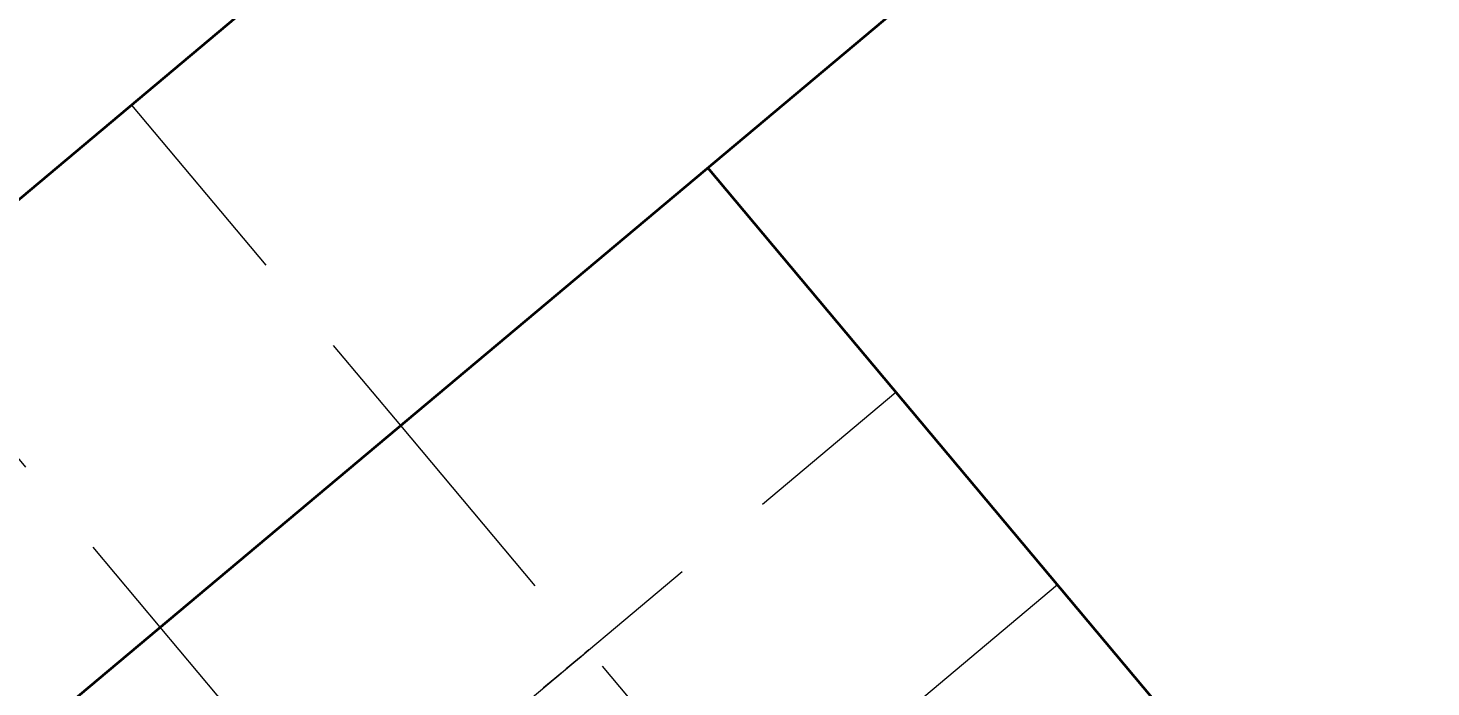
# Model space of a CAD drawing. Header units: millimetres. Extents: x 2054 to 12135, y -1469 to 564.
# Drawn here: x 9776.14 to 9796.25, y 17.75 to 27.2 of the extents above; entities that cross this region are included whole.
import ezdxf

# ---------------------------------------------------------------- set-up
doc = ezdxf.new("R2010")
doc.units = ezdxf.units.MM
doc.linetypes.add('HIDDEN_ISO', pattern=[4.5, 3, -1.5])
for name, color, linetype, lineweight in [('2D-HIDDEN', 8, 'HIDDEN_ISO', 18), ('2D-VISIBLE', 7, 'Continuous', 35), ('DIMENSIONS', 4, 'Continuous', 18)]:
    doc.layers.add(name, color=color, linetype=linetype, lineweight=lineweight)
doc.styles.add('ISO', font='isocpeur.ttf')
doc.styles.add('OpenSansCondensed-Light', font='OpenSansCondensed-Light.ttf')
doc.dimstyles.new('EZ_CURVED', dxfattribs={"dimtxt": 0.25, "dimasz": 0.25, "dimexe": 0.375, "dimexo": 0.125, "dimgap": 0.1, "dimtad": 1, "dimlfac": 100, "dimzin": 12, "dimdsep": 46, "dimtxsty": 'OpenSansCondensed-Light', "dimcen": 2.5, "dimazin": 2, "dimtfac": 0.5, "dimtmove": 2, "dimatfit": 3, "dimarcsym": 2})

msp = doc.modelspace()

# ---------------------------------------------------------------- linework, layer by layer
at = {"layer": '2D-HIDDEN'}
for p, q in [((9752.917, 5.366), (9967.41, 185.347)), ((9756.774, 0.77), (9971.267, 180.751)), ((9777.622, 26.096), (9781.479, 21.5)), ((9777.622, 26.096), (9781.479, 21.5)), ((9777.622, 26.096), (9781.479, 21.5)), ((9777.622, 26.096), (9781.479, 21.5)), ((9773.627, 14.912), (9785.884, 25.196)), ((9773.627, 14.912), (9785.884, 25.196)), ((9773.627, 14.912), (9785.884, 25.196)), ((9773.627, 14.912), (9785.884, 25.196)), ((9800.475, 7.807), (9785.884, 25.196)), ((9800.475, 7.807), (9785.884, 25.196)), ((9800.475, 7.807), (9785.884, 25.196)), ((9774.175, 23.204), (9778.032, 18.608)), ((9774.175, 23.204), (9778.032, 18.608)), ((9774.175, 23.204), (9778.032, 18.608)), ((9774.175, 23.204), (9778.032, 18.608)), ((9776.327, 11.694), (9788.584, 21.979)), ((9776.327, 11.694), (9788.584, 21.979)), ((9776.327, 11.694), (9788.584, 21.979)), ((9776.327, 11.694), (9788.584, 21.979)), ((9776.327, 11.694), (9788.584, 21.979)), ((9776.327, 11.694), (9788.584, 21.979)), ((9776.327, 11.694), (9788.584, 21.979)), ((9776.327, 11.694), (9788.584, 21.979)), ((9788.584, 21.979), (9790.898, 19.221)), ((9788.584, 21.979), (9790.898, 19.221)), ((9788.584, 21.979), (9790.898, 19.221)), ((9788.584, 21.979), (9790.898, 19.221)), ((9788.584, 21.979), (9790.898, 19.221)), ((9788.584, 21.979), (9790.898, 19.221)), ((9788.584, 21.979), (9790.898, 19.221)), ((9788.584, 21.979), (9790.898, 19.221)), ((9781.479, 21.5), (9791.057, 10.086)), ((9781.479, 21.5), (9791.057, 10.086)), ((9781.479, 21.5), (9784.179, 18.283)), ((9781.479, 21.5), (9784.179, 18.283)), ((9781.479, 21.5), (9784.179, 18.283)), ((9781.479, 21.5), (9784.179, 18.283)), ((9781.479, 21.5), (9791.057, 10.086)), ((9781.479, 21.5), (9791.057, 10.086)), ((9778.641, 8.936), (9790.898, 19.221)), ((9778.641, 8.936), (9790.898, 19.221)), ((9778.641, 8.936), (9790.898, 19.221)), ((9778.641, 8.936), (9790.898, 19.221)), ((9778.641, 8.936), (9790.898, 19.221)), ((9778.641, 8.936), (9790.898, 19.221)), ((9778.641, 8.936), (9790.898, 19.221)), ((9778.641, 8.936), (9790.898, 19.221)), ((9778.032, 18.608), (9787.609, 7.193)), ((9778.032, 18.608), (9787.609, 7.193)), ((9778.032, 18.608), (9780.732, 15.39)), ((9778.032, 18.608), (9780.732, 15.39)), ((9778.032, 18.608), (9780.732, 15.39)), ((9778.032, 18.608), (9780.732, 15.39)), ((9778.032, 18.608), (9787.609, 7.193)), ((9778.032, 18.608), (9787.609, 7.193))]:
    msp.add_line(p, q, dxfattribs=at)
for points in [[(9776.114, 24.831), (9776.222, 24.921), (9776.33, 25.012), (9776.437, 25.102), (9776.545, 25.192), (9776.653, 25.283), (9776.761, 25.373), (9776.868, 25.464), (9776.976, 25.554), (9777.084, 25.644), (9777.191, 25.735), (9777.299, 25.825), (9777.407, 25.916), (9777.515, 26.006), (9777.622, 26.096)], [(9777.622, 26.096), (9777.568, 26.051), (9777.515, 26.006), (9777.461, 25.961), (9777.407, 25.916), (9777.353, 25.87), (9777.299, 25.825), (9777.245, 25.78), (9777.191, 25.735), (9777.138, 25.69), (9777.084, 25.644), (9777.03, 25.599), (9776.976, 25.554), (9776.922, 25.509), (9776.868, 25.464), (9776.814, 25.418), (9776.761, 25.373), (9776.707, 25.328), (9776.653, 25.283), (9776.599, 25.238), (9776.545, 25.192), (9776.491, 25.147), (9776.437, 25.102), (9776.384, 25.057), (9776.33, 25.012), (9776.276, 24.966), (9776.222, 24.921), (9776.168, 24.876), (9776.114, 24.831)], [(9776.114, 24.831), (9776.222, 24.921), (9776.33, 25.012), (9776.437, 25.102), (9776.545, 25.192), (9776.653, 25.283), (9776.761, 25.373), (9776.868, 25.464), (9776.976, 25.554), (9777.084, 25.644), (9777.191, 25.735), (9777.299, 25.825), (9777.407, 25.916), (9777.515, 26.006), (9777.622, 26.096)], [(9777.622, 26.096), (9777.568, 26.051), (9777.515, 26.006), (9777.461, 25.961), (9777.407, 25.916), (9777.353, 25.87), (9777.299, 25.825), (9777.245, 25.78), (9777.191, 25.735), (9777.138, 25.69), (9777.084, 25.644), (9777.03, 25.599), (9776.976, 25.554), (9776.922, 25.509), (9776.868, 25.464), (9776.814, 25.418), (9776.761, 25.373), (9776.707, 25.328), (9776.653, 25.283), (9776.599, 25.238), (9776.545, 25.192), (9776.491, 25.147), (9776.437, 25.102), (9776.384, 25.057), (9776.33, 25.012), (9776.276, 24.966), (9776.222, 24.921), (9776.168, 24.876), (9776.114, 24.831)], [(9776.114, 24.831), (9776.222, 24.921), (9776.33, 25.012), (9776.437, 25.102), (9776.545, 25.192), (9776.653, 25.283), (9776.761, 25.373), (9776.868, 25.464), (9776.976, 25.554), (9777.084, 25.644), (9777.191, 25.735), (9777.299, 25.825), (9777.407, 25.916), (9777.515, 26.006), (9777.622, 26.096)], [(9777.622, 26.096), (9777.568, 26.051), (9777.515, 26.006), (9777.461, 25.961), (9777.407, 25.916), (9777.353, 25.87), (9777.299, 25.825), (9777.245, 25.78), (9777.191, 25.735), (9777.138, 25.69), (9777.084, 25.644), (9777.03, 25.599), (9776.976, 25.554), (9776.922, 25.509), (9776.868, 25.464), (9776.814, 25.418), (9776.761, 25.373), (9776.707, 25.328), (9776.653, 25.283), (9776.599, 25.238), (9776.545, 25.192), (9776.491, 25.147), (9776.437, 25.102), (9776.384, 25.057), (9776.33, 25.012), (9776.276, 24.966), (9776.222, 24.921), (9776.168, 24.876), (9776.114, 24.831)], [(9776.114, 24.831), (9776.222, 24.921), (9776.33, 25.012), (9776.437, 25.102), (9776.545, 25.192), (9776.653, 25.283), (9776.761, 25.373), (9776.868, 25.464), (9776.976, 25.554), (9777.084, 25.644), (9777.191, 25.735), (9777.299, 25.825), (9777.407, 25.916), (9777.515, 26.006), (9777.622, 26.096)], [(9777.622, 26.096), (9777.568, 26.051), (9777.515, 26.006), (9777.461, 25.961), (9777.407, 25.916), (9777.353, 25.87), (9777.299, 25.825), (9777.245, 25.78), (9777.191, 25.735), (9777.138, 25.69), (9777.084, 25.644), (9777.03, 25.599), (9776.976, 25.554), (9776.922, 25.509), (9776.868, 25.464), (9776.814, 25.418), (9776.761, 25.373), (9776.707, 25.328), (9776.653, 25.283), (9776.599, 25.238), (9776.545, 25.192), (9776.491, 25.147), (9776.437, 25.102), (9776.384, 25.057), (9776.33, 25.012), (9776.276, 24.966), (9776.222, 24.921), (9776.168, 24.876), (9776.114, 24.831)], [(9778.032, 18.608), (9778.14, 18.698), (9778.247, 18.788), (9778.355, 18.879), (9778.463, 18.969), (9778.571, 19.06), (9778.678, 19.15), (9778.786, 19.24), (9778.894, 19.331), (9779.001, 19.421), (9779.109, 19.511), (9779.217, 19.602), (9779.325, 19.692), (9779.432, 19.783), (9779.54, 19.873), (9779.648, 19.963), (9779.755, 20.054), (9779.863, 20.144), (9779.971, 20.235), (9780.079, 20.325), (9780.186, 20.415), (9780.294, 20.506), (9780.402, 20.596), (9780.51, 20.687), (9780.617, 20.777), (9780.725, 20.867), (9780.833, 20.958), (9780.94, 21.048), (9781.048, 21.139), (9781.156, 21.229), (9781.264, 21.319), (9781.371, 21.41), (9781.479, 21.5)], [(9778.032, 18.608), (9778.14, 18.698), (9778.247, 18.788), (9778.355, 18.879), (9778.463, 18.969), (9778.571, 19.06), (9778.678, 19.15), (9778.786, 19.24), (9778.894, 19.331), (9779.001, 19.421), (9779.109, 19.511), (9779.217, 19.602), (9779.325, 19.692), (9779.432, 19.783), (9779.54, 19.873), (9779.648, 19.963), (9779.755, 20.054), (9779.863, 20.144), (9779.971, 20.235), (9780.079, 20.325), (9780.186, 20.415), (9780.294, 20.506), (9780.402, 20.596), (9780.51, 20.687), (9780.617, 20.777), (9780.725, 20.867), (9780.833, 20.958), (9780.94, 21.048), (9781.048, 21.139), (9781.156, 21.229), (9781.264, 21.319), (9781.371, 21.41), (9781.479, 21.5)], [(9778.032, 18.608), (9778.14, 18.698), (9778.247, 18.788), (9778.355, 18.879), (9778.463, 18.969), (9778.571, 19.06), (9778.678, 19.15), (9778.786, 19.24), (9778.894, 19.331), (9779.001, 19.421), (9779.109, 19.511), (9779.217, 19.602), (9779.325, 19.692), (9779.432, 19.783), (9779.54, 19.873), (9779.648, 19.963), (9779.755, 20.054), (9779.863, 20.144), (9779.971, 20.235), (9780.079, 20.325), (9780.186, 20.415), (9780.294, 20.506), (9780.402, 20.596), (9780.51, 20.687), (9780.617, 20.777), (9780.725, 20.867), (9780.833, 20.958), (9780.94, 21.048), (9781.048, 21.139), (9781.156, 21.229), (9781.264, 21.319), (9781.371, 21.41), (9781.479, 21.5)], [(9778.032, 18.608), (9778.14, 18.698), (9778.247, 18.788), (9778.355, 18.879), (9778.463, 18.969), (9778.571, 19.06), (9778.678, 19.15), (9778.786, 19.24), (9778.894, 19.331), (9779.001, 19.421), (9779.109, 19.511), (9779.217, 19.602), (9779.325, 19.692), (9779.432, 19.783), (9779.54, 19.873), (9779.648, 19.963), (9779.755, 20.054), (9779.863, 20.144), (9779.971, 20.235), (9780.079, 20.325), (9780.186, 20.415), (9780.294, 20.506), (9780.402, 20.596), (9780.51, 20.687), (9780.617, 20.777), (9780.725, 20.867), (9780.833, 20.958), (9780.94, 21.048), (9781.048, 21.139), (9781.156, 21.229), (9781.264, 21.319), (9781.371, 21.41), (9781.479, 21.5)], [(9778.032, 18.608), (9778.14, 18.698), (9778.247, 18.788), (9778.355, 18.879), (9778.463, 18.969), (9778.571, 19.06), (9778.678, 19.15), (9778.786, 19.24), (9778.894, 19.331), (9779.001, 19.421), (9779.109, 19.511), (9779.217, 19.602), (9779.325, 19.692), (9779.432, 19.783), (9779.54, 19.873), (9779.648, 19.963), (9779.755, 20.054), (9779.863, 20.144), (9779.971, 20.235), (9780.079, 20.325), (9780.186, 20.415), (9780.294, 20.506), (9780.402, 20.596), (9780.51, 20.687), (9780.617, 20.777), (9780.725, 20.867), (9780.833, 20.958), (9780.94, 21.048), (9781.048, 21.139), (9781.156, 21.229), (9781.264, 21.319), (9781.371, 21.41), (9781.479, 21.5)], [(9778.032, 18.608), (9778.14, 18.698), (9778.247, 18.788), (9778.355, 18.879), (9778.463, 18.969), (9778.571, 19.06), (9778.678, 19.15), (9778.786, 19.24), (9778.894, 19.331), (9779.001, 19.421), (9779.109, 19.511), (9779.217, 19.602), (9779.325, 19.692), (9779.432, 19.783), (9779.54, 19.873), (9779.648, 19.963), (9779.755, 20.054), (9779.863, 20.144), (9779.971, 20.235), (9780.079, 20.325), (9780.186, 20.415), (9780.294, 20.506), (9780.402, 20.596), (9780.51, 20.687), (9780.617, 20.777), (9780.725, 20.867), (9780.833, 20.958), (9780.94, 21.048), (9781.048, 21.139), (9781.156, 21.229), (9781.264, 21.319), (9781.371, 21.41), (9781.479, 21.5)], [(9778.032, 18.608), (9778.14, 18.698), (9778.247, 18.788), (9778.355, 18.879), (9778.463, 18.969), (9778.571, 19.06), (9778.678, 19.15), (9778.786, 19.24), (9778.894, 19.331), (9779.001, 19.421), (9779.109, 19.511), (9779.217, 19.602), (9779.325, 19.692), (9779.432, 19.783), (9779.54, 19.873), (9779.648, 19.963), (9779.755, 20.054), (9779.863, 20.144), (9779.971, 20.235), (9780.079, 20.325), (9780.186, 20.415), (9780.294, 20.506), (9780.402, 20.596), (9780.51, 20.687), (9780.617, 20.777), (9780.725, 20.867), (9780.833, 20.958), (9780.94, 21.048), (9781.048, 21.139), (9781.156, 21.229), (9781.264, 21.319), (9781.371, 21.41), (9781.479, 21.5)], [(9778.032, 18.608), (9778.14, 18.698), (9778.247, 18.788), (9778.355, 18.879), (9778.463, 18.969), (9778.571, 19.06), (9778.678, 19.15), (9778.786, 19.24), (9778.894, 19.331), (9779.001, 19.421), (9779.109, 19.511), (9779.217, 19.602), (9779.325, 19.692), (9779.432, 19.783), (9779.54, 19.873), (9779.648, 19.963), (9779.755, 20.054), (9779.863, 20.144), (9779.971, 20.235), (9780.079, 20.325), (9780.186, 20.415), (9780.294, 20.506), (9780.402, 20.596), (9780.51, 20.687), (9780.617, 20.777), (9780.725, 20.867), (9780.833, 20.958), (9780.94, 21.048), (9781.048, 21.139), (9781.156, 21.229), (9781.264, 21.319), (9781.371, 21.41), (9781.479, 21.5)], [(9778.032, 18.608), (9778.14, 18.698), (9778.247, 18.788), (9778.355, 18.879), (9778.463, 18.969), (9778.571, 19.06), (9778.678, 19.15), (9778.786, 19.24), (9778.894, 19.331), (9779.001, 19.421), (9779.109, 19.511), (9779.217, 19.602), (9779.325, 19.692), (9779.432, 19.783), (9779.54, 19.873), (9779.648, 19.963), (9779.755, 20.054), (9779.863, 20.144), (9779.971, 20.235), (9780.079, 20.325), (9780.186, 20.415), (9780.294, 20.506), (9780.402, 20.596), (9780.51, 20.687), (9780.617, 20.777), (9780.725, 20.867), (9780.833, 20.958), (9780.94, 21.048), (9781.048, 21.139), (9781.156, 21.229), (9781.264, 21.319), (9781.371, 21.41), (9781.479, 21.5)], [(9778.032, 18.608), (9778.14, 18.698), (9778.247, 18.788), (9778.355, 18.879), (9778.463, 18.969), (9778.571, 19.06), (9778.678, 19.15), (9778.786, 19.24), (9778.894, 19.331), (9779.001, 19.421), (9779.109, 19.511), (9779.217, 19.602), (9779.325, 19.692), (9779.432, 19.783), (9779.54, 19.873), (9779.648, 19.963), (9779.755, 20.054), (9779.863, 20.144), (9779.971, 20.235), (9780.079, 20.325), (9780.186, 20.415), (9780.294, 20.506), (9780.402, 20.596), (9780.51, 20.687), (9780.617, 20.777), (9780.725, 20.867), (9780.833, 20.958), (9780.94, 21.048), (9781.048, 21.139), (9781.156, 21.229), (9781.264, 21.319), (9781.371, 21.41), (9781.479, 21.5)], [(9778.032, 18.608), (9778.14, 18.698), (9778.247, 18.788), (9778.355, 18.879), (9778.463, 18.969), (9778.571, 19.06), (9778.678, 19.15), (9778.786, 19.24), (9778.894, 19.331), (9779.001, 19.421), (9779.109, 19.511), (9779.217, 19.602), (9779.325, 19.692), (9779.432, 19.783), (9779.54, 19.873), (9779.648, 19.963), (9779.755, 20.054), (9779.863, 20.144), (9779.971, 20.235), (9780.079, 20.325), (9780.186, 20.415), (9780.294, 20.506), (9780.402, 20.596), (9780.51, 20.687), (9780.617, 20.777), (9780.725, 20.867), (9780.833, 20.958), (9780.94, 21.048), (9781.048, 21.139), (9781.156, 21.229), (9781.264, 21.319), (9781.371, 21.41), (9781.479, 21.5)], [(9778.032, 18.608), (9778.14, 18.698), (9778.247, 18.788), (9778.355, 18.879), (9778.463, 18.969), (9778.571, 19.06), (9778.678, 19.15), (9778.786, 19.24), (9778.894, 19.331), (9779.001, 19.421), (9779.109, 19.511), (9779.217, 19.602), (9779.325, 19.692), (9779.432, 19.783), (9779.54, 19.873), (9779.648, 19.963), (9779.755, 20.054), (9779.863, 20.144), (9779.971, 20.235), (9780.079, 20.325), (9780.186, 20.415), (9780.294, 20.506), (9780.402, 20.596), (9780.51, 20.687), (9780.617, 20.777), (9780.725, 20.867), (9780.833, 20.958), (9780.94, 21.048), (9781.048, 21.139), (9781.156, 21.229), (9781.264, 21.319), (9781.371, 21.41), (9781.479, 21.5)], [(9781.479, 21.5), (9781.425, 21.455), (9781.371, 21.41), (9781.317, 21.364), (9781.264, 21.319), (9781.21, 21.274), (9781.156, 21.229), (9781.102, 21.184), (9781.048, 21.139), (9780.994, 21.093), (9780.94, 21.048), (9780.887, 21.003), (9780.833, 20.958), (9780.779, 20.913), (9780.725, 20.867), (9780.671, 20.822), (9780.617, 20.777), (9780.563, 20.732), (9780.51, 20.687), (9780.456, 20.641), (9780.402, 20.596), (9780.348, 20.551), (9780.294, 20.506), (9780.24, 20.461), (9780.186, 20.415), (9780.133, 20.37), (9780.079, 20.325), (9780.025, 20.28), (9779.971, 20.235), (9779.917, 20.189), (9779.863, 20.144), (9779.809, 20.099), (9779.755, 20.054)], [(9781.479, 21.5), (9781.425, 21.455), (9781.371, 21.41), (9781.317, 21.364), (9781.264, 21.319), (9781.21, 21.274), (9781.156, 21.229), (9781.102, 21.184), (9781.048, 21.139), (9780.994, 21.093), (9780.94, 21.048), (9780.887, 21.003), (9780.833, 20.958), (9780.779, 20.913), (9780.725, 20.867), (9780.671, 20.822), (9780.617, 20.777), (9780.563, 20.732), (9780.51, 20.687), (9780.456, 20.641), (9780.402, 20.596), (9780.348, 20.551), (9780.294, 20.506), (9780.24, 20.461), (9780.186, 20.415), (9780.133, 20.37), (9780.079, 20.325), (9780.025, 20.28), (9779.971, 20.235), (9779.917, 20.189), (9779.863, 20.144), (9779.809, 20.099), (9779.755, 20.054)], [(9781.479, 21.5), (9781.425, 21.455), (9781.371, 21.41), (9781.317, 21.364), (9781.264, 21.319), (9781.21, 21.274), (9781.156, 21.229), (9781.102, 21.184), (9781.048, 21.139), (9780.994, 21.093), (9780.94, 21.048), (9780.887, 21.003), (9780.833, 20.958), (9780.779, 20.913), (9780.725, 20.867), (9780.671, 20.822), (9780.617, 20.777), (9780.563, 20.732), (9780.51, 20.687), (9780.456, 20.641), (9780.402, 20.596), (9780.348, 20.551), (9780.294, 20.506), (9780.24, 20.461), (9780.186, 20.415), (9780.133, 20.37), (9780.079, 20.325), (9780.025, 20.28), (9779.971, 20.235), (9779.917, 20.189), (9779.863, 20.144), (9779.809, 20.099), (9779.755, 20.054)], [(9781.479, 21.5), (9781.425, 21.455), (9781.371, 21.41), (9781.317, 21.364), (9781.264, 21.319), (9781.21, 21.274), (9781.156, 21.229), (9781.102, 21.184), (9781.048, 21.139), (9780.994, 21.093), (9780.94, 21.048), (9780.887, 21.003), (9780.833, 20.958), (9780.779, 20.913), (9780.725, 20.867), (9780.671, 20.822), (9780.617, 20.777), (9780.563, 20.732), (9780.51, 20.687), (9780.456, 20.641), (9780.402, 20.596), (9780.348, 20.551), (9780.294, 20.506), (9780.24, 20.461), (9780.186, 20.415), (9780.133, 20.37), (9780.079, 20.325), (9780.025, 20.28), (9779.971, 20.235), (9779.917, 20.189), (9779.863, 20.144), (9779.809, 20.099), (9779.755, 20.054)], [(9781.479, 21.5), (9781.425, 21.455), (9781.371, 21.41), (9781.317, 21.364), (9781.264, 21.319), (9781.21, 21.274), (9781.156, 21.229), (9781.102, 21.184), (9781.048, 21.139), (9780.994, 21.093), (9780.94, 21.048), (9780.887, 21.003), (9780.833, 20.958), (9780.779, 20.913), (9780.725, 20.867), (9780.671, 20.822), (9780.617, 20.777), (9780.563, 20.732), (9780.51, 20.687), (9780.456, 20.641), (9780.402, 20.596), (9780.348, 20.551), (9780.294, 20.506), (9780.24, 20.461), (9780.186, 20.415), (9780.133, 20.37), (9780.079, 20.325), (9780.025, 20.28), (9779.971, 20.235), (9779.917, 20.189), (9779.863, 20.144), (9779.809, 20.099), (9779.755, 20.054)], [(9781.479, 21.5), (9781.425, 21.455), (9781.371, 21.41), (9781.317, 21.364), (9781.264, 21.319), (9781.21, 21.274), (9781.156, 21.229), (9781.102, 21.184), (9781.048, 21.139), (9780.994, 21.093), (9780.94, 21.048), (9780.887, 21.003), (9780.833, 20.958), (9780.779, 20.913), (9780.725, 20.867), (9780.671, 20.822), (9780.617, 20.777), (9780.563, 20.732), (9780.51, 20.687), (9780.456, 20.641), (9780.402, 20.596), (9780.348, 20.551), (9780.294, 20.506), (9780.24, 20.461), (9780.186, 20.415), (9780.133, 20.37), (9780.079, 20.325), (9780.025, 20.28), (9779.971, 20.235), (9779.917, 20.189), (9779.863, 20.144), (9779.809, 20.099), (9779.755, 20.054)], [(9781.479, 21.5), (9781.425, 21.455), (9781.371, 21.41), (9781.317, 21.364), (9781.264, 21.319), (9781.21, 21.274), (9781.156, 21.229), (9781.102, 21.184), (9781.048, 21.139), (9780.994, 21.093), (9780.94, 21.048), (9780.887, 21.003), (9780.833, 20.958), (9780.779, 20.913), (9780.725, 20.867), (9780.671, 20.822), (9780.617, 20.777), (9780.563, 20.732), (9780.51, 20.687), (9780.456, 20.641), (9780.402, 20.596), (9780.348, 20.551), (9780.294, 20.506), (9780.24, 20.461), (9780.186, 20.415), (9780.133, 20.37), (9780.079, 20.325), (9780.025, 20.28), (9779.971, 20.235), (9779.917, 20.189), (9779.863, 20.144), (9779.809, 20.099), (9779.755, 20.054)], [(9781.479, 21.5), (9781.425, 21.455), (9781.371, 21.41), (9781.317, 21.364), (9781.264, 21.319), (9781.21, 21.274), (9781.156, 21.229), (9781.102, 21.184), (9781.048, 21.139), (9780.994, 21.093), (9780.94, 21.048), (9780.887, 21.003), (9780.833, 20.958), (9780.779, 20.913), (9780.725, 20.867), (9780.671, 20.822), (9780.617, 20.777), (9780.563, 20.732), (9780.51, 20.687), (9780.456, 20.641), (9780.402, 20.596), (9780.348, 20.551), (9780.294, 20.506), (9780.24, 20.461), (9780.186, 20.415), (9780.133, 20.37), (9780.079, 20.325), (9780.025, 20.28), (9779.971, 20.235), (9779.917, 20.189), (9779.863, 20.144), (9779.809, 20.099), (9779.755, 20.054)], [(9781.479, 21.5), (9781.425, 21.455), (9781.371, 21.41), (9781.317, 21.364), (9781.264, 21.319), (9781.21, 21.274), (9781.156, 21.229), (9781.102, 21.184), (9781.048, 21.139), (9780.994, 21.093), (9780.94, 21.048), (9780.887, 21.003), (9780.833, 20.958), (9780.779, 20.913), (9780.725, 20.867), (9780.671, 20.822), (9780.617, 20.777), (9780.563, 20.732), (9780.51, 20.687), (9780.456, 20.641), (9780.402, 20.596), (9780.348, 20.551), (9780.294, 20.506), (9780.24, 20.461), (9780.186, 20.415), (9780.133, 20.37), (9780.079, 20.325), (9780.025, 20.28), (9779.971, 20.235), (9779.917, 20.189), (9779.863, 20.144), (9779.809, 20.099), (9779.755, 20.054)], [(9781.479, 21.5), (9781.425, 21.455), (9781.371, 21.41), (9781.317, 21.364), (9781.264, 21.319), (9781.21, 21.274), (9781.156, 21.229), (9781.102, 21.184), (9781.048, 21.139), (9780.994, 21.093), (9780.94, 21.048), (9780.887, 21.003), (9780.833, 20.958), (9780.779, 20.913), (9780.725, 20.867), (9780.671, 20.822), (9780.617, 20.777), (9780.563, 20.732), (9780.51, 20.687), (9780.456, 20.641), (9780.402, 20.596), (9780.348, 20.551), (9780.294, 20.506), (9780.24, 20.461), (9780.186, 20.415), (9780.133, 20.37), (9780.079, 20.325), (9780.025, 20.28), (9779.971, 20.235), (9779.917, 20.189), (9779.863, 20.144), (9779.809, 20.099), (9779.755, 20.054)], [(9781.479, 21.5), (9781.425, 21.455), (9781.371, 21.41), (9781.317, 21.364), (9781.264, 21.319), (9781.21, 21.274), (9781.156, 21.229), (9781.102, 21.184), (9781.048, 21.139), (9780.994, 21.093), (9780.94, 21.048), (9780.887, 21.003), (9780.833, 20.958), (9780.779, 20.913), (9780.725, 20.867), (9780.671, 20.822), (9780.617, 20.777), (9780.563, 20.732), (9780.51, 20.687), (9780.456, 20.641), (9780.402, 20.596), (9780.348, 20.551), (9780.294, 20.506), (9780.24, 20.461), (9780.186, 20.415), (9780.133, 20.37), (9780.079, 20.325), (9780.025, 20.28), (9779.971, 20.235), (9779.917, 20.189), (9779.863, 20.144), (9779.809, 20.099), (9779.755, 20.054)], [(9781.479, 21.5), (9781.425, 21.455), (9781.371, 21.41), (9781.317, 21.364), (9781.264, 21.319), (9781.21, 21.274), (9781.156, 21.229), (9781.102, 21.184), (9781.048, 21.139), (9780.994, 21.093), (9780.94, 21.048), (9780.887, 21.003), (9780.833, 20.958), (9780.779, 20.913), (9780.725, 20.867), (9780.671, 20.822), (9780.617, 20.777), (9780.563, 20.732), (9780.51, 20.687), (9780.456, 20.641), (9780.402, 20.596), (9780.348, 20.551), (9780.294, 20.506), (9780.24, 20.461), (9780.186, 20.415), (9780.133, 20.37), (9780.079, 20.325), (9780.025, 20.28), (9779.971, 20.235), (9779.917, 20.189), (9779.863, 20.144), (9779.809, 20.099), (9779.755, 20.054)], [(9779.755, 20.054), (9779.702, 20.009), (9779.648, 19.963), (9779.594, 19.918), (9779.54, 19.873), (9779.486, 19.828), (9779.432, 19.783), (9779.378, 19.737), (9779.325, 19.692), (9779.271, 19.647), (9779.217, 19.602), (9779.163, 19.557), (9779.109, 19.511), (9779.055, 19.466), (9779.001, 19.421), (9778.948, 19.376), (9778.894, 19.331), (9778.84, 19.285), (9778.786, 19.24), (9778.732, 19.195), (9778.678, 19.15), (9778.624, 19.105), (9778.571, 19.06), (9778.517, 19.014), (9778.463, 18.969), (9778.409, 18.924), (9778.355, 18.879), (9778.301, 18.834), (9778.247, 18.788), (9778.193, 18.743), (9778.14, 18.698), (9778.086, 18.653), (9778.032, 18.608)], [(9779.755, 20.054), (9779.702, 20.009), (9779.648, 19.963), (9779.594, 19.918), (9779.54, 19.873), (9779.486, 19.828), (9779.432, 19.783), (9779.378, 19.737), (9779.325, 19.692), (9779.271, 19.647), (9779.217, 19.602), (9779.163, 19.557), (9779.109, 19.511), (9779.055, 19.466), (9779.001, 19.421), (9778.948, 19.376), (9778.894, 19.331), (9778.84, 19.285), (9778.786, 19.24), (9778.732, 19.195), (9778.678, 19.15), (9778.624, 19.105), (9778.571, 19.06), (9778.517, 19.014), (9778.463, 18.969), (9778.409, 18.924), (9778.355, 18.879), (9778.301, 18.834), (9778.247, 18.788), (9778.193, 18.743), (9778.14, 18.698), (9778.086, 18.653), (9778.032, 18.608)], [(9779.755, 20.054), (9779.702, 20.009), (9779.648, 19.963), (9779.594, 19.918), (9779.54, 19.873), (9779.486, 19.828), (9779.432, 19.783), (9779.378, 19.737), (9779.325, 19.692), (9779.271, 19.647), (9779.217, 19.602), (9779.163, 19.557), (9779.109, 19.511), (9779.055, 19.466), (9779.001, 19.421), (9778.948, 19.376), (9778.894, 19.331), (9778.84, 19.285), (9778.786, 19.24), (9778.732, 19.195), (9778.678, 19.15), (9778.624, 19.105), (9778.571, 19.06), (9778.517, 19.014), (9778.463, 18.969), (9778.409, 18.924), (9778.355, 18.879), (9778.301, 18.834), (9778.247, 18.788), (9778.193, 18.743), (9778.14, 18.698), (9778.086, 18.653), (9778.032, 18.608)], [(9779.755, 20.054), (9779.702, 20.009), (9779.648, 19.963), (9779.594, 19.918), (9779.54, 19.873), (9779.486, 19.828), (9779.432, 19.783), (9779.378, 19.737), (9779.325, 19.692), (9779.271, 19.647), (9779.217, 19.602), (9779.163, 19.557), (9779.109, 19.511), (9779.055, 19.466), (9779.001, 19.421), (9778.948, 19.376), (9778.894, 19.331), (9778.84, 19.285), (9778.786, 19.24), (9778.732, 19.195), (9778.678, 19.15), (9778.624, 19.105), (9778.571, 19.06), (9778.517, 19.014), (9778.463, 18.969), (9778.409, 18.924), (9778.355, 18.879), (9778.301, 18.834), (9778.247, 18.788), (9778.193, 18.743), (9778.14, 18.698), (9778.086, 18.653), (9778.032, 18.608)], [(9779.755, 20.054), (9779.702, 20.009), (9779.648, 19.963), (9779.594, 19.918), (9779.54, 19.873), (9779.486, 19.828), (9779.432, 19.783), (9779.378, 19.737), (9779.325, 19.692), (9779.271, 19.647), (9779.217, 19.602), (9779.163, 19.557), (9779.109, 19.511), (9779.055, 19.466), (9779.001, 19.421), (9778.948, 19.376), (9778.894, 19.331), (9778.84, 19.285), (9778.786, 19.24), (9778.732, 19.195), (9778.678, 19.15), (9778.624, 19.105), (9778.571, 19.06), (9778.517, 19.014), (9778.463, 18.969), (9778.409, 18.924), (9778.355, 18.879), (9778.301, 18.834), (9778.247, 18.788), (9778.193, 18.743), (9778.14, 18.698), (9778.086, 18.653), (9778.032, 18.608)], [(9779.755, 20.054), (9779.702, 20.009), (9779.648, 19.963), (9779.594, 19.918), (9779.54, 19.873), (9779.486, 19.828), (9779.432, 19.783), (9779.378, 19.737), (9779.325, 19.692), (9779.271, 19.647), (9779.217, 19.602), (9779.163, 19.557), (9779.109, 19.511), (9779.055, 19.466), (9779.001, 19.421), (9778.948, 19.376), (9778.894, 19.331), (9778.84, 19.285), (9778.786, 19.24), (9778.732, 19.195), (9778.678, 19.15), (9778.624, 19.105), (9778.571, 19.06), (9778.517, 19.014), (9778.463, 18.969), (9778.409, 18.924), (9778.355, 18.879), (9778.301, 18.834), (9778.247, 18.788), (9778.193, 18.743), (9778.14, 18.698), (9778.086, 18.653), (9778.032, 18.608)], [(9779.755, 20.054), (9779.702, 20.009), (9779.648, 19.963), (9779.594, 19.918), (9779.54, 19.873), (9779.486, 19.828), (9779.432, 19.783), (9779.378, 19.737), (9779.325, 19.692), (9779.271, 19.647), (9779.217, 19.602), (9779.163, 19.557), (9779.109, 19.511), (9779.055, 19.466), (9779.001, 19.421), (9778.948, 19.376), (9778.894, 19.331), (9778.84, 19.285), (9778.786, 19.24), (9778.732, 19.195), (9778.678, 19.15), (9778.624, 19.105), (9778.571, 19.06), (9778.517, 19.014), (9778.463, 18.969), (9778.409, 18.924), (9778.355, 18.879), (9778.301, 18.834), (9778.247, 18.788), (9778.193, 18.743), (9778.14, 18.698), (9778.086, 18.653), (9778.032, 18.608)], [(9779.755, 20.054), (9779.702, 20.009), (9779.648, 19.963), (9779.594, 19.918), (9779.54, 19.873), (9779.486, 19.828), (9779.432, 19.783), (9779.378, 19.737), (9779.325, 19.692), (9779.271, 19.647), (9779.217, 19.602), (9779.163, 19.557), (9779.109, 19.511), (9779.055, 19.466), (9779.001, 19.421), (9778.948, 19.376), (9778.894, 19.331), (9778.84, 19.285), (9778.786, 19.24), (9778.732, 19.195), (9778.678, 19.15), (9778.624, 19.105), (9778.571, 19.06), (9778.517, 19.014), (9778.463, 18.969), (9778.409, 18.924), (9778.355, 18.879), (9778.301, 18.834), (9778.247, 18.788), (9778.193, 18.743), (9778.14, 18.698), (9778.086, 18.653), (9778.032, 18.608)], [(9779.755, 20.054), (9779.702, 20.009), (9779.648, 19.963), (9779.594, 19.918), (9779.54, 19.873), (9779.486, 19.828), (9779.432, 19.783), (9779.378, 19.737), (9779.325, 19.692), (9779.271, 19.647), (9779.217, 19.602), (9779.163, 19.557), (9779.109, 19.511), (9779.055, 19.466), (9779.001, 19.421), (9778.948, 19.376), (9778.894, 19.331), (9778.84, 19.285), (9778.786, 19.24), (9778.732, 19.195), (9778.678, 19.15), (9778.624, 19.105), (9778.571, 19.06), (9778.517, 19.014), (9778.463, 18.969), (9778.409, 18.924), (9778.355, 18.879), (9778.301, 18.834), (9778.247, 18.788), (9778.193, 18.743), (9778.14, 18.698), (9778.086, 18.653), (9778.032, 18.608)], [(9779.755, 20.054), (9779.702, 20.009), (9779.648, 19.963), (9779.594, 19.918), (9779.54, 19.873), (9779.486, 19.828), (9779.432, 19.783), (9779.378, 19.737), (9779.325, 19.692), (9779.271, 19.647), (9779.217, 19.602), (9779.163, 19.557), (9779.109, 19.511), (9779.055, 19.466), (9779.001, 19.421), (9778.948, 19.376), (9778.894, 19.331), (9778.84, 19.285), (9778.786, 19.24), (9778.732, 19.195), (9778.678, 19.15), (9778.624, 19.105), (9778.571, 19.06), (9778.517, 19.014), (9778.463, 18.969), (9778.409, 18.924), (9778.355, 18.879), (9778.301, 18.834), (9778.247, 18.788), (9778.193, 18.743), (9778.14, 18.698), (9778.086, 18.653), (9778.032, 18.608)], [(9779.755, 20.054), (9779.702, 20.009), (9779.648, 19.963), (9779.594, 19.918), (9779.54, 19.873), (9779.486, 19.828), (9779.432, 19.783), (9779.378, 19.737), (9779.325, 19.692), (9779.271, 19.647), (9779.217, 19.602), (9779.163, 19.557), (9779.109, 19.511), (9779.055, 19.466), (9779.001, 19.421), (9778.948, 19.376), (9778.894, 19.331), (9778.84, 19.285), (9778.786, 19.24), (9778.732, 19.195), (9778.678, 19.15), (9778.624, 19.105), (9778.571, 19.06), (9778.517, 19.014), (9778.463, 18.969), (9778.409, 18.924), (9778.355, 18.879), (9778.301, 18.834), (9778.247, 18.788), (9778.193, 18.743), (9778.14, 18.698), (9778.086, 18.653), (9778.032, 18.608)], [(9779.755, 20.054), (9779.702, 20.009), (9779.648, 19.963), (9779.594, 19.918), (9779.54, 19.873), (9779.486, 19.828), (9779.432, 19.783), (9779.378, 19.737), (9779.325, 19.692), (9779.271, 19.647), (9779.217, 19.602), (9779.163, 19.557), (9779.109, 19.511), (9779.055, 19.466), (9779.001, 19.421), (9778.948, 19.376), (9778.894, 19.331), (9778.84, 19.285), (9778.786, 19.24), (9778.732, 19.195), (9778.678, 19.15), (9778.624, 19.105), (9778.571, 19.06), (9778.517, 19.014), (9778.463, 18.969), (9778.409, 18.924), (9778.355, 18.879), (9778.301, 18.834), (9778.247, 18.788), (9778.193, 18.743), (9778.14, 18.698), (9778.086, 18.653), (9778.032, 18.608)], [(9783.532, 17.74), (9783.64, 17.831), (9783.748, 17.921), (9783.856, 18.012), (9783.963, 18.102), (9784.071, 18.192), (9784.179, 18.283)], [(9784.179, 18.283), (9784.125, 18.238), (9784.071, 18.192), (9784.017, 18.147), (9783.963, 18.102), (9783.909, 18.057), (9783.856, 18.012), (9783.802, 17.966), (9783.748, 17.921), (9783.694, 17.876), (9783.64, 17.831), (9783.586, 17.786), (9783.532, 17.74)], [(9783.532, 17.74), (9783.64, 17.831), (9783.748, 17.921), (9783.856, 18.012), (9783.963, 18.102), (9784.071, 18.192), (9784.179, 18.283)], [(9784.179, 18.283), (9784.125, 18.238), (9784.071, 18.192), (9784.017, 18.147), (9783.963, 18.102), (9783.909, 18.057), (9783.856, 18.012), (9783.802, 17.966), (9783.748, 17.921), (9783.694, 17.876), (9783.64, 17.831), (9783.586, 17.786), (9783.532, 17.74)], [(9783.532, 17.74), (9783.64, 17.831), (9783.748, 17.921), (9783.856, 18.012), (9783.963, 18.102), (9784.071, 18.192), (9784.179, 18.283)], [(9784.179, 18.283), (9784.125, 18.238), (9784.071, 18.192), (9784.017, 18.147), (9783.963, 18.102), (9783.909, 18.057), (9783.856, 18.012), (9783.802, 17.966), (9783.748, 17.921), (9783.694, 17.876), (9783.64, 17.831), (9783.586, 17.786), (9783.532, 17.74)], [(9783.532, 17.74), (9783.64, 17.831), (9783.748, 17.921), (9783.856, 18.012), (9783.963, 18.102), (9784.071, 18.192), (9784.179, 18.283)], [(9784.179, 18.283), (9784.125, 18.238), (9784.071, 18.192), (9784.017, 18.147), (9783.963, 18.102), (9783.909, 18.057), (9783.856, 18.012), (9783.802, 17.966), (9783.748, 17.921), (9783.694, 17.876), (9783.64, 17.831), (9783.586, 17.786), (9783.532, 17.74)]]:
    msp.add_lwpolyline(points, dxfattribs=at)
at = {"layer": '2D-VISIBLE'}
for p, q in [((9752.917, 5.366), (9967.41, 185.347)), ((9756.774, 0.77), (9971.267, 180.751)), ((9800.475, 7.807), (9785.884, 25.196))]:
    msp.add_line(p, q, dxfattribs=at)

# ---------------------------------------------------------------- dimensions: what is measured, and where the dimension line sits
at = {"layer": 'DIMENSIONS'}
msp.add_angular_dim_3p(base=(9950.347, 77.225), center=(9752.917, 5.366), p1=(9962.917, 5.366), p2=(9913.787, 140.352), dimstyle='EZ_CURVED', override={"dimscale": 2, "dimtxt": 3.5, "dimasz": 3, "dimexe": 1.5, "dimexo": 1, "dimgap": 1, "dimtad": 1, "dimtih": 0, "dimtoh": 0, "dimdec": 0, "dimlfac": 1, "dimzin": 8, "dimdsep": 46, "dimpost": '', "dimtxsty": 'ISO', "dimtsz": 0, "dimdle": 0, "dimclrd": 4, "dimclre": 4, "dimclrt": 7}, dxfattribs=at).render()

doc.saveas('drawing.dxf')
